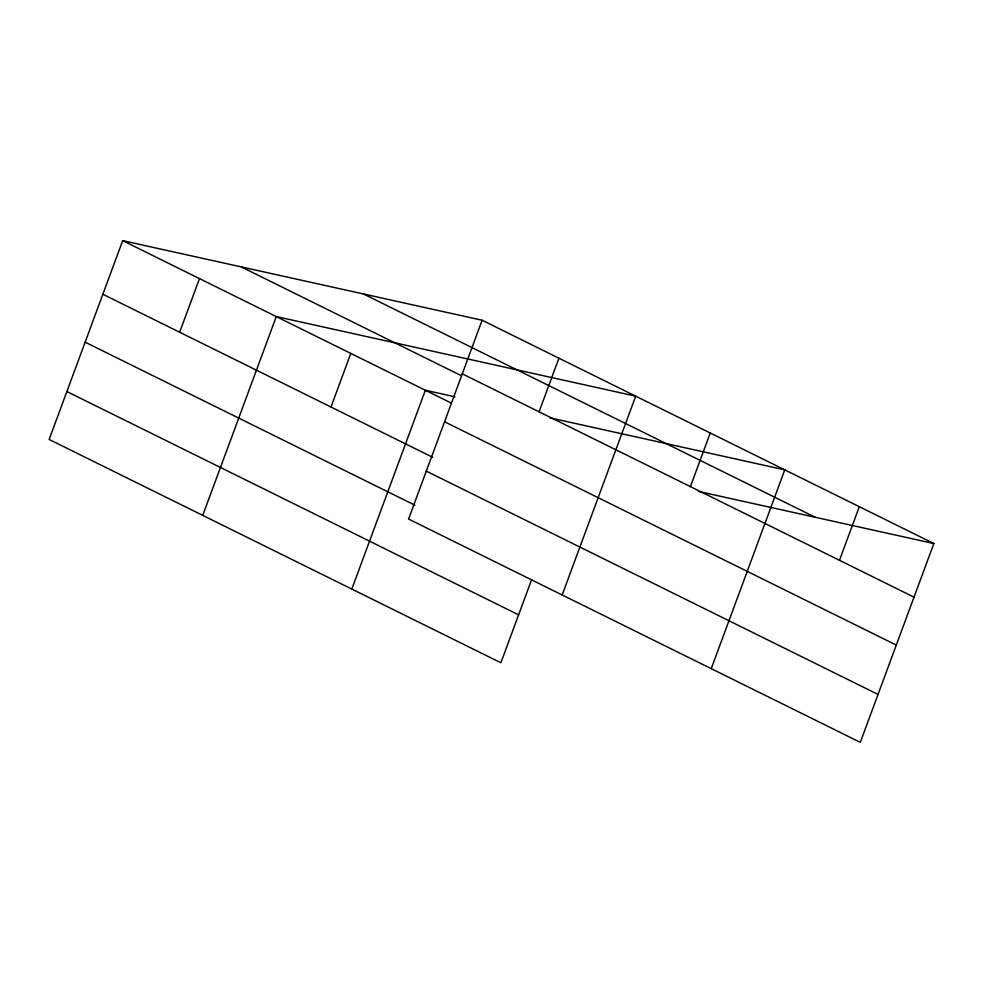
<?xml version="1.0" encoding="UTF-8"?>
<svg xmlns="http://www.w3.org/2000/svg" width="983" height="983" viewBox="0 0 983 983"><rect width="100%" height="100%" fill="white"/><g stroke="black" fill="none" stroke-linecap="round" stroke-linejoin="round"><path stroke-width="1.47" d="M482.112 320.237L408.572 519.049L860.309 742.349L933.85 543.538L482.112 320.237L122.691 240.651L49.15 439.462L500.888 662.763L531.656 579.577M179.656 332.217L199.488 278.607M202.744 515.375L276.284 316.575L635.706 396.161L562.165 594.973M330.988 407.023L350.82 353.413M351.816 589.075L425.356 390.263L455.006 396.825M539.077 411.816L558.909 358.205M690.41 486.622L710.242 433.011M711.237 668.661L784.778 469.849L549.927 417.849M839.482 560.31L859.314 506.7M698.999 491.537L933.85 543.538M363.501 293.978L815.239 517.279M462.28 373.847L914.018 597.148M241.302 266.921L461.297 375.666M122.691 240.651L451.099 402.993M444.562 421.768L896.299 645.069M102.859 294.261L432.631 457.267M426.29 471.127L878.028 694.428M85.14 342.17L414.9 505.188M66.869 391.541L518.606 614.842"/></g></svg>
